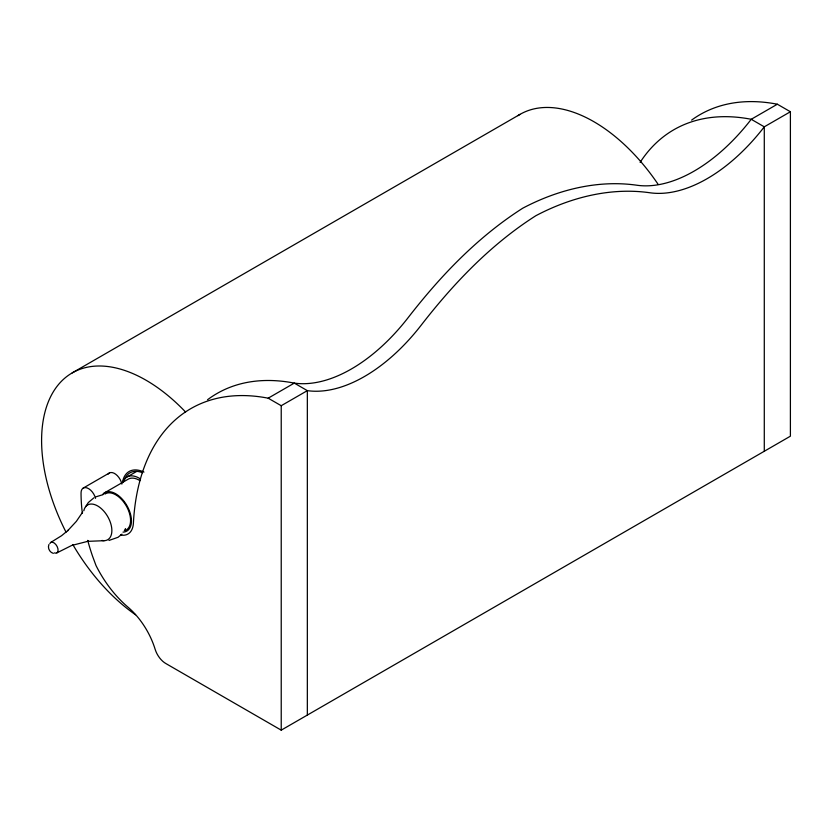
<?xml version="1.0" encoding="UTF-8"?>
<svg xmlns="http://www.w3.org/2000/svg" width="832" height="832" viewBox="0 0 832 832"><rect width="100%" height="100%" fill="white"/><g stroke="black" fill="none" stroke-linecap="round" stroke-linejoin="round"><path stroke-width="1.25" d="M48.922 544.502C47.382 547.986 49.67 552.438 53.331 553.363M82.597 512.2L76.336 521.383L67.652 530.764L68.245 530.213L61.578 535.704L50.648 542.506M85.686 506.626L88.358 502.507L93.933 497.806M121.95 534.134L118.05 537.285L108.982 540.446M56.961 552.843L71.718 545.449L88.431 541.174M72.186 372.913L520 114.379M83.231 488.072L109.346 472.992M127.514 476.715L136.521 471.526M120.494 534.997A26.489 15.288 60 0 0 133.401 523.141A278.824 160.982 60 0 1 268.174 398.185L294.289 383.105A152.901 88.275 -60 0 0 408.522 317.148C440.877 275.496 478.026 236.652 522.756 208.198C557.513 189.81 597.657 179.608 637 185.245A152.901 88.275 -60 0 0 751.234 119.288L777.348 104.218L790.4 111.748L790.4 436.186L281.226 730.153L166.109 663.686A16.422 9.485 60 0 1 155.116 649.23A56.066 32.375 60 0 0 127.837 607.027A82.306 47.518 60 0 1 96.002 565.51L92.529 556.13A155.99 90.064 60 0 1 87.714 540.384M104.25 492.991L127.743 479.43A22.152 12.792 60 0 1 139.984 480.657M268.174 398.185L281.226 405.714L307.341 390.645A152.901 88.275 -60 0 0 421.574 324.688C453.939 283.026 491.078 244.192 535.818 215.738C570.565 197.35 610.709 187.138 650.052 192.785A152.901 88.275 -60 0 0 764.286 126.828L790.4 111.748M96.044 496.798L103.012 494.645M87.204 541.372L104.208 540.686M764.286 451.266L764.286 126.828L751.234 119.288A278.824 160.982 60 0 0 640.11 162.386M307.341 715.083L307.341 390.645L294.289 383.105A278.824 160.982 60 0 0 207.553 399.734M281.226 405.714L281.226 730.153M123.978 481.27A32.313 18.658 60 0 1 142.47 472.711M122.46 482.414A33.862 19.552 60 0 1 143.967 472.087M135.564 614.775A147.711 85.28 60 0 1 72.831 544.575M66.05 532.199A147.711 85.28 60 0 1 61.672 381.035A147.711 85.28 60 0 1 185.578 412.027M517.899 115.658A147.711 85.28 60 0 1 658.164 184.392M122.678 482.706A24.617 14.217 60 0 1 140.546 479.003M102.586 494.541A22.152 12.792 60 0 1 127.348 506.355A22.152 12.792 60 0 1 123.011 532.116M104.905 494.073A20.904 12.064 60 0 1 126.693 506.667A20.904 12.064 60 0 1 124.779 530.629M125.518 528.57A20.904 12.064 60 0 1 124.332 530.525M49.847 543.494A6.063 3.494 60 0 1 57.2 546.634A6.063 3.494 60 0 1 54.361 552.906M83.803 510.796A20.082 11.596 60 0 1 107.266 515.819A20.082 11.596 60 0 1 101.92 540.457M108.16 474.094A10.577 6.105 60 0 1 115.606 474.157A10.577 6.105 60 0 1 121.857 484.089M95.555 498.337A10.577 6.105 60 0 0 87.225 487.978A10.577 6.105 60 0 0 81.047 492.918A155.99 90.064 60 0 0 82.337 513.126M691.61 120.11A278.824 160.982 60 0 1 777.348 104.218"/></g></svg>
